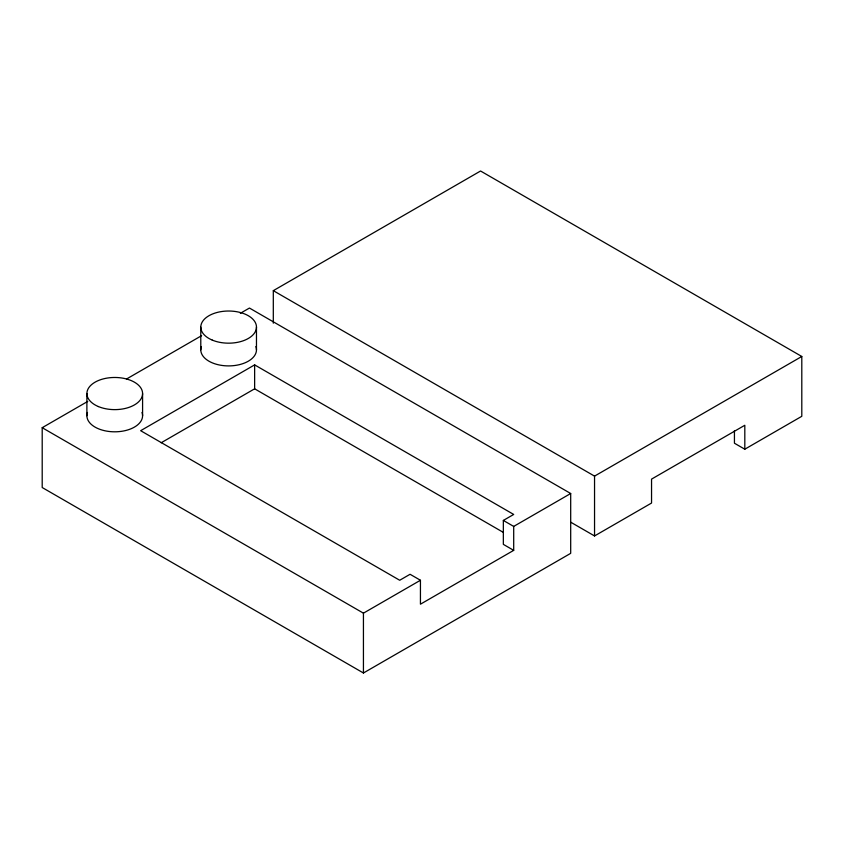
<?xml version="1.0" encoding="UTF-8"?>
<svg xmlns="http://www.w3.org/2000/svg" width="844" height="844" viewBox="0 0 844 844"><rect width="100%" height="100%" fill="white"/><g stroke="black" fill="none" stroke-linecap="round" stroke-linejoin="round"><path stroke-width="1.27" d="M273.308 323.178L273.308 290.663L480.563 171.005L801.8 356.474L801.8 416.303L744.809 449.208L734.438 443.227L734.438 430.63M240.34 313.303L249.455 308.049L570.692 493.508L570.692 553.337L363.437 672.995L42.2 487.526L42.2 427.697L87.755 401.406M126.463 379.051L201.621 335.659M513.701 550.351L503.341 544.369L503.341 520.432L513.701 514.45L254.635 364.882L140.642 430.693L399.708 580.261L410.068 574.279L420.439 580.261L420.439 604.198L513.701 550.351L513.701 526.413L570.692 493.508M161.162 442.773L254.635 388.81L503.425 532.448M273.308 290.663L594.545 476.121L801.8 356.474M42.2 427.697L363.437 613.166L420.439 580.261M570.628 522.141L594.545 535.951L651.547 503.045L651.547 479.118L744.809 425.271L744.809 449.208M503.341 520.432L513.701 526.413M594.545 476.121L594.545 535.951M363.437 613.166L363.437 672.995M256.47 327.092L256.47 349.827M254.635 364.882L254.635 388.81M200.788 327.092L200.788 349.827M142.583 393.547L142.583 415.733M86.89 393.547L86.89 415.733M255.88 346.536A27.841 16.078 0 0 1 228.629 365.906A27.841 16.078 0 0 1 201.378 346.536M141.992 412.442A27.841 16.078 0 0 1 114.742 431.811A27.841 16.078 0 0 1 87.481 412.442M98.4 406.565A27.841 16.078 0 0 0 142.436 395.214A27.841 16.078 0 0 0 103.379 378.872A27.841 16.078 0 0 0 98.4 406.565M212.287 340.111A27.841 16.078 0 0 0 256.323 328.759A27.841 16.078 0 0 0 217.277 312.417A27.841 16.078 0 0 0 212.287 340.111"/></g></svg>
